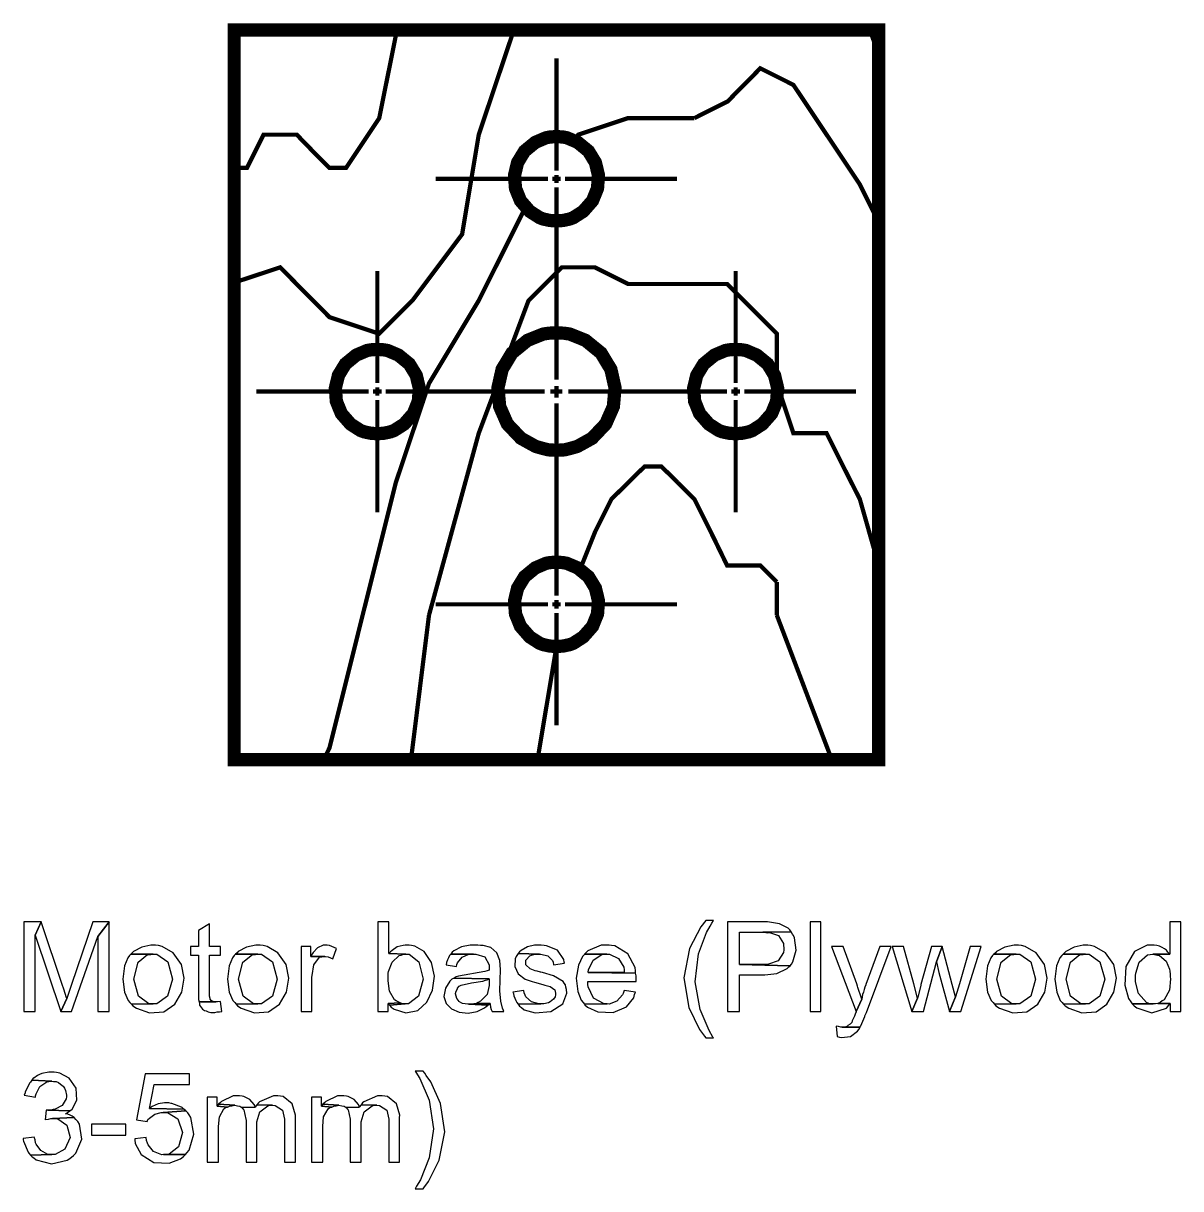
# Model space of a CAD drawing. Extents: x 1 to 22.3, y 1.3 to 32.
# Drawn here: x 10.012 to 12.047, y 5.44 to 7.489 of the extents above; entities that cross this region are included whole.
import ezdxf

# ---------------------------------------------------------------- set-up
doc = ezdxf.new("R2010")
doc.units = 0
doc.layers.get('0').update_dxf_attribs({"linetype": 'CONTINUOUS'})

msp = doc.modelspace()

# ---------------------------------------------------------------- linework, layer by layer
at = {"color": 0, "const_width": 0.02333}
for points in [[(10.3825, 7.47775), (11.5158, 7.47775), (11.5158, 6.19444), (10.3825, 6.19444), (10.3825, 7.47775)], [(11.5158, 7.47775), (11.5158, 7.47775)], [(10.9492, 7.14193), (10.9608, 7.14274), (10.9725, 7.14529), (10.9788, 7.14768), (10.9962, 7.15886), (11.0125, 7.1774), (11.0213, 7.19917), (11.023, 7.22217), (11.0176, 7.24462), (11.0054, 7.2646), (10.9864, 7.28017), (10.9674, 7.28819), (10.9608, 7.28944), (10.9492, 7.29025), (10.9375, 7.28944), (10.9309, 7.28819), (10.912, 7.28017), (10.893, 7.2646), (10.8808, 7.24462), (10.8754, 7.22217), (10.8771, 7.19917), (10.8859, 7.1774), (10.9021, 7.15886), (10.9195, 7.14768), (10.9258, 7.14529), (10.9375, 7.14274), (10.9492, 7.14193)], [(10.9492, 6.73861), (10.9633, 6.73942), (10.9767, 6.74278), (10.9859, 6.74544), (11.0117, 6.75971), (11.0357, 6.785), (11.0492, 6.8156), (11.0521, 6.84864), (11.0448, 6.88103), (11.0274, 6.90978), (11.0002, 6.93192), (10.9728, 6.94293), (10.9633, 6.94444), (10.9492, 6.94526), (10.935, 6.94444), (10.9256, 6.94293), (10.8982, 6.93192), (10.871, 6.90978), (10.8536, 6.88103), (10.8463, 6.84864), (10.8493, 6.8156), (10.8627, 6.785), (10.8867, 6.75971), (10.9125, 6.74544), (10.9217, 6.74278), (10.935, 6.73942), (10.9492, 6.73861)], [(10.6342, 6.76774), (10.6458, 6.76861), (10.6575, 6.77111), (10.6638, 6.77349), (10.6813, 6.78467), (10.6975, 6.80322), (10.7063, 6.82497), (10.708, 6.84804), (10.7026, 6.87044), (10.6904, 6.8904), (10.6714, 6.90597), (10.6525, 6.91401), (10.6458, 6.91525), (10.6342, 6.91613), (10.6225, 6.91525), (10.6159, 6.91401), (10.597, 6.90597), (10.578, 6.8904), (10.5658, 6.87044), (10.5604, 6.84804), (10.5621, 6.82497), (10.5709, 6.80322), (10.5871, 6.78467), (10.6045, 6.77349), (10.6108, 6.77111), (10.6225, 6.76861), (10.6342, 6.76774)], [(11.2642, 6.76774), (11.2758, 6.76861), (11.2875, 6.77111), (11.2938, 6.77349), (11.3112, 6.78467), (11.3275, 6.80322), (11.3363, 6.82497), (11.338, 6.84804), (11.3326, 6.87044), (11.3204, 6.8904), (11.3014, 6.90597), (11.2824, 6.91401), (11.2758, 6.91525), (11.2642, 6.91613), (11.2525, 6.91525), (11.2459, 6.91401), (11.227, 6.90597), (11.208, 6.8904), (11.1958, 6.87044), (11.1904, 6.84804), (11.1921, 6.82497), (11.2009, 6.80322), (11.2171, 6.78467), (11.2345, 6.77349), (11.2408, 6.77111), (11.2525, 6.76861), (11.2642, 6.76774)], [(10.9492, 6.39361), (10.9608, 6.39442), (10.9725, 6.39692), (10.9788, 6.39931), (10.9962, 6.41049), (11.0125, 6.42904), (11.0213, 6.45079), (11.023, 6.47385), (11.0176, 6.49631), (11.0054, 6.51628), (10.9864, 6.53185), (10.9674, 6.53988), (10.9608, 6.54113), (10.9492, 6.54194), (10.9375, 6.54113), (10.9309, 6.53988), (10.912, 6.53185), (10.893, 6.51628), (10.8808, 6.49631), (10.8754, 6.47385), (10.8771, 6.45079), (10.8859, 6.42904), (10.9021, 6.41049), (10.9195, 6.39931), (10.9258, 6.39692), (10.9375, 6.39442), (10.9492, 6.39361)]]:
    msp.add_lwpolyline(points, close=True, dxfattribs=at)
at = {"color": 253, "const_width": 0.0075}
for points in [[(10.3825, 7.23525), (10.405, 7.23525), (10.4342, 7.29362), (10.4925, 7.29362), (10.5208, 7.26443), (10.55, 7.23525), (10.5792, 7.23525), (10.6375, 7.32275), (10.6667, 7.46778), (10.6683, 7.47775)], [(10.3825, 7.03358), (10.4633, 7.06028), (10.55, 6.97276), (10.6375, 6.94358), (10.6959, 7.00196), (10.7833, 7.1186), (10.8125, 7.29362), (10.8742, 7.47775)], [(11.5, 7.47775), (11.5158, 7.43528)], [(10.9492, 7.42779), (10.9492, 7.23025)], [(11.1917, 7.32275), (11.25, 7.35194), (11.3075, 7.41026), (11.3658, 7.38108), (11.4825, 7.20611), (11.5158, 7.13943)], [(10.9817, 7.28276), (10.9875, 7.29362), (11.075, 7.32275), (11.1625, 7.32275)], [(11.1917, 7.32275), (11.1625, 7.32275)], [(10.7367, 7.2161), (10.9342, 7.2161)], [(10.9417, 7.2161), (10.9567, 7.2161)], [(10.9492, 7.22276), (10.9492, 7.20861)], [(10.9642, 7.2161), (11.1608, 7.2161)], [(10.9492, 7.20111), (10.9492, 7.00358)], [(10.6083, 6.44862), (10.6667, 6.68192), (10.725, 6.85612), (10.8125, 7.00196), (10.8942, 7.16525)], [(10.9492, 7.08361), (10.9492, 6.86274)], [(10.6342, 7.0536), (10.6342, 6.85693)], [(10.725, 6.44862), (10.8125, 6.76861), (10.9, 7.00196), (10.9583, 7.06028), (11.0167, 7.06028), (11.075, 7.03108), (11.1625, 7.03108)], [(11.2642, 7.0536), (11.2642, 6.85693)], [(11.1625, 7.03108), (11.2492, 7.03108), (11.3366, 6.94358), (11.3366, 6.85612), (11.3658, 6.76861), (11.4242, 6.76861), (11.4533, 6.71029)], [(10.4217, 6.8419), (10.6191, 6.8419)], [(10.6267, 6.8419), (10.6417, 6.8419)], [(10.6342, 6.84944), (10.6342, 6.83442)], [(10.6491, 6.8419), (10.8467, 6.8419)], [(10.7075, 6.8419), (10.9283, 6.8419)], [(10.9383, 6.8419), (10.9592, 6.8419)], [(10.9492, 6.85194), (10.9492, 6.83111)], [(10.97, 6.8419), (11.1908, 6.8419)], [(11.0517, 6.8419), (11.2492, 6.8419)], [(11.2567, 6.8419), (11.2717, 6.8419)], [(11.2642, 6.84944), (11.2642, 6.83442)], [(11.2792, 6.8419), (11.4759, 6.8419)], [(10.6342, 6.82693), (10.6342, 6.62944)], [(10.9492, 6.82107), (10.9492, 6.60026)], [(11.2642, 6.82693), (11.2642, 6.62944)], [(10.9908, 6.5294), (11.0167, 6.59446), (11.0458, 6.65278), (11.1042, 6.71029), (11.1334, 6.71029), (11.1625, 6.68192)], [(11.5158, 6.53608), (11.4825, 6.65278), (11.4533, 6.71029)], [(10.9492, 6.68028), (10.9492, 6.48275)], [(11.1625, 6.68192), (11.1917, 6.65278), (11.2208, 6.59446), (11.2492, 6.53608), (11.3075, 6.53608), (11.3366, 6.50694)], [(11.3366, 6.44862), (11.3366, 6.50694)], [(10.9492, 6.47526), (10.9492, 6.46029)], [(10.7367, 6.46778), (10.9342, 6.46778)], [(10.9417, 6.46778), (10.9567, 6.46778)], [(10.9492, 6.45275), (10.9492, 6.25526)], [(10.9642, 6.46778), (11.1608, 6.46778)], [(10.54, 6.19444), (10.55, 6.21528), (10.6083, 6.44862)], [(10.6934, 6.19444), (10.6959, 6.21528), (10.725, 6.44862)], [(11.3366, 6.44862), (11.4333, 6.19444)], [(10.9158, 6.19444), (10.9492, 6.39361)]]:
    msp.add_lwpolyline(points, dxfattribs=at)
at = {"color": 0}
for points in [[(10.0433, 5.90944), (10.0125, 5.90944), (10.0125, 5.75196), (10.0325, 5.75196), (10.0325, 5.88612)], [(10.0433, 5.90944), (10.0325, 5.88612), (10.0775, 5.75196), (10.0883, 5.77442), (10.0878, 5.77572), (10.0832, 5.79118), (10.0825, 5.79275), (10.0808, 5.79775)], [(10.1625, 5.90944), (10.1342, 5.90944), (10.0967, 5.79943), (10.096, 5.79736), (10.089, 5.77653), (10.0883, 5.77442), (10.0775, 5.75196), (10.0967, 5.75196), (10.1425, 5.88357)], [(10.1625, 5.90944), (10.1425, 5.88357), (10.1425, 5.75196), (10.1625, 5.75196)], [(10.3392, 5.90608), (10.32, 5.89442), (10.32, 5.8661), (10.3058, 5.8661), (10.3058, 5.85107), (10.32, 5.85107), (10.32, 5.77279), (10.3209, 5.76861), (10.35, 5.76861), (10.3467, 5.76861), (10.3433, 5.77029), (10.3425, 5.77029), (10.34, 5.7736), (10.34, 5.77442), (10.3392, 5.7786), (10.3392, 5.85107), (10.3583, 5.85107), (10.3583, 5.8661), (10.3392, 5.8661)], [(10.6542, 5.90944), (10.635, 5.90944), (10.635, 5.75196), (10.6533, 5.75196), (10.6533, 5.76611), (10.6742, 5.76693), (10.6675, 5.77029), (10.6642, 5.77229), (10.6554, 5.78765), (10.6533, 5.80599), (10.6533, 5.8094), (10.6533, 5.81944), (10.6537, 5.82243), (10.6603, 5.83886), (10.6726, 5.85053), (10.6758, 5.85107), (10.68, 5.85275), (10.6842, 5.85275), (10.6542, 5.85363)], [(11.225, 5.91194), (11.2116, 5.91194), (11.203, 5.90088), (11.1833, 5.86242), (11.1733, 5.81087), (11.182, 5.75911), (11.2007, 5.72), (11.2092, 5.70861), (11.2116, 5.70524), (11.225, 5.70524), (11.2242, 5.70692), (11.2174, 5.71826), (11.2019, 5.75515), (11.1933, 5.80399), (11.1988, 5.85303), (11.2127, 5.89057), (11.2192, 5.90192), (11.2225, 5.90696)], [(11.31, 5.90944), (11.25, 5.90944), (11.25, 5.75196), (11.2708, 5.75196), (11.2708, 5.81608), (11.3117, 5.81608), (11.3154, 5.81603), (11.3364, 5.81836), (11.355, 5.82715), (11.3575, 5.83024), (11.36, 5.83192), (11.2708, 5.83442), (11.2708, 5.89111), (11.3117, 5.89111), (11.3617, 5.89193), (11.3592, 5.89529), (11.3567, 5.89811), (11.3412, 5.90614), (11.3235, 5.90913), (11.32, 5.90944), (11.315, 5.90944)], [(11.395, 5.75196), (11.4142, 5.75196), (11.4142, 5.90944), (11.395, 5.90944), (11.395, 5.75196)], [(12.0467, 5.90944), (12.0275, 5.90944), (12.0275, 5.85275), (11.9975, 5.85275), (12.0059, 5.85107), (12.0093, 5.8501), (12.021, 5.84039), (12.027, 5.82607), (12.0275, 5.82275), (12.0283, 5.81776), (12.0283, 5.81278), (12.0287, 5.80951), (12.0268, 5.78939), (12.0175, 5.77219), (12.0142, 5.77029), (12.0108, 5.76774), (12.0067, 5.76611), (12.0283, 5.76611), (12.0283, 5.75196), (12.0467, 5.75196)], [(11.3617, 5.89193), (11.3117, 5.89111), (11.3142, 5.89111), (11.32, 5.89025), (11.3236, 5.89085), (11.3393, 5.88525), (11.3481, 5.87142), (11.3483, 5.86778), (11.3492, 5.86361), (11.3492, 5.86025), (11.3486, 5.85536), (11.339, 5.84093), (11.3218, 5.83501), (11.3175, 5.83442), (11.2708, 5.83442), (11.36, 5.83192), (11.3625, 5.83529), (11.3647, 5.83897), (11.3704, 5.85992), (11.3679, 5.88135), (11.3658, 5.88525), (11.3642, 5.88775)], [(10.24, 5.8686), (10.2392, 5.8686), (10.2362, 5.8686), (10.2201, 5.86518), (10.2056, 5.85747), (10.2033, 5.85525), (10.2008, 5.85275), (10.24, 5.85275), (10.2464, 5.85286), (10.2656, 5.83931), (10.274, 5.80897), (10.2655, 5.77869), (10.2464, 5.76514), (10.24, 5.76525), (10.2017, 5.76443), (10.2042, 5.76193), (10.2107, 5.75754), (10.2338, 5.74924), (10.2588, 5.75151), (10.2779, 5.76497), (10.2902, 5.78581), (10.2945, 5.81033), (10.2899, 5.83469), (10.2751, 5.85514), (10.256, 5.86621), (10.2492, 5.86778), (10.2441, 5.8686)], [(10.4242, 5.8686), (10.4233, 5.8686), (10.4204, 5.8686), (10.4042, 5.86518), (10.3897, 5.85747), (10.3875, 5.85525), (10.385, 5.85275), (10.4242, 5.85275), (10.4305, 5.85286), (10.4497, 5.83931), (10.4582, 5.80897), (10.4497, 5.77869), (10.4305, 5.76514), (10.4242, 5.76525), (10.3858, 5.76443), (10.3883, 5.76193), (10.3949, 5.75749), (10.418, 5.74924), (10.4429, 5.75151), (10.4621, 5.76497), (10.4743, 5.78581), (10.4787, 5.81033), (10.474, 5.83469), (10.4592, 5.85514), (10.4402, 5.86621), (10.4333, 5.86778), (10.4283, 5.8686)], [(10.5175, 5.8661), (10.5, 5.8661), (10.5, 5.75196), (10.5192, 5.75196), (10.5192, 5.81196), (10.5196, 5.81515), (10.5223, 5.83361), (10.5326, 5.84711), (10.5367, 5.84776), (10.5417, 5.84858), (10.5175, 5.84858)], [(10.5425, 5.8686), (10.5417, 5.8686), (10.5389, 5.86843), (10.529, 5.86399), (10.5216, 5.85574), (10.52, 5.85363), (10.5175, 5.84858), (10.5433, 5.84858), (10.5475, 5.84776), (10.5558, 5.84446), (10.5625, 5.86274), (10.55, 5.86778), (10.5458, 5.8686)], [(10.6858, 5.8686), (10.6833, 5.8686), (10.6798, 5.86794), (10.6693, 5.86529), (10.6604, 5.85915), (10.6575, 5.85693), (10.6542, 5.85363), (10.6842, 5.85275), (10.6899, 5.85292), (10.7073, 5.83936), (10.7147, 5.80897), (10.7067, 5.77865), (10.6891, 5.76514), (10.6833, 5.76525), (10.6558, 5.76275), (10.6583, 5.75944), (10.664, 5.75569), (10.6842, 5.74924), (10.7055, 5.75336), (10.7215, 5.76812), (10.7314, 5.78961), (10.7344, 5.81413), (10.7297, 5.83783), (10.7165, 5.85704), (10.7001, 5.86664), (10.6942, 5.86778), (10.69, 5.8686)], [(10.8058, 5.8686), (10.8008, 5.8686), (10.7972, 5.86828), (10.7824, 5.8654), (10.7688, 5.85851), (10.7658, 5.85612), (10.7633, 5.85275), (10.8033, 5.85275), (10.8076, 5.85254), (10.8233, 5.84788), (10.8308, 5.8341), (10.8308, 5.82943), (10.8308, 5.82443), (10.8275, 5.82362), (10.8231, 5.82243), (10.7768, 5.81413), (10.7725, 5.81278), (10.7692, 5.81028), (10.8308, 5.8094), (10.8308, 5.80192), (10.8308, 5.79779), (10.8271, 5.78174), (10.8156, 5.76986), (10.8117, 5.76774), (10.8083, 5.76611), (10.8325, 5.76611), (10.8325, 5.76443), (10.8333, 5.75944), (10.8342, 5.75526), (10.8358, 5.75196), (10.8567, 5.75196), (10.8558, 5.75358), (10.8541, 5.75743), (10.8511, 5.77001), (10.8498, 5.78831), (10.8504, 5.80718), (10.8508, 5.82542), (10.8494, 5.84179), (10.8443, 5.85514), (10.8337, 5.86421), (10.8203, 5.86774), (10.8158, 5.86778), (10.8108, 5.8686)], [(10.9175, 5.8686), (10.9142, 5.8686), (10.9108, 5.86833), (10.8981, 5.86546), (10.8868, 5.85906), (10.8842, 5.85693), (10.8817, 5.85363), (10.9192, 5.85275), (10.9218, 5.85265), (10.9337, 5.8495), (10.9423, 5.84125), (10.9434, 5.8386), (10.9442, 5.83361), (10.9633, 5.83692), (10.9625, 5.8386), (10.962, 5.84337), (10.9507, 5.85986), (10.9319, 5.86751), (10.9275, 5.86778), (10.9225, 5.8686)], [(11.0375, 5.8686), (11.0367, 5.8686), (11.0279, 5.8686), (11.0041, 5.85824), (11.0017, 5.85612), (10.9983, 5.85275), (11.0375, 5.85275), (11.0422, 5.85243), (11.0585, 5.84506), (11.0674, 5.82964), (11.0684, 5.82525), (11.0684, 5.82026), (11.005, 5.82026), (11.0883, 5.81944), (11.0883, 5.82362), (11.0876, 5.8291), (11.0744, 5.85297), (11.0515, 5.86719), (11.0458, 5.86778), (11.0417, 5.8686)], [(11.4533, 5.8661), (11.4325, 5.8661), (11.4759, 5.75196), (11.4858, 5.7736), (11.4852, 5.77544), (11.4792, 5.79432), (11.4783, 5.79611), (11.4775, 5.80024)], [(11.5375, 5.8661), (11.5175, 5.8661), (11.4933, 5.79943), (11.4933, 5.79861), (11.4916, 5.79443), (11.49, 5.79025), (11.4892, 5.78608), (11.4875, 5.78196), (11.4858, 5.7736), (11.4759, 5.75196), (11.4759, 5.75108), (11.4742, 5.7469), (11.4733, 5.7436), (11.4692, 5.73525), (11.4683, 5.73275), (11.4658, 5.72944), (11.4616, 5.72694), (11.4608, 5.72607), (11.4567, 5.72444), (11.4517, 5.72444), (11.4833, 5.72444), (11.4833, 5.72526), (11.4843, 5.72646), (11.4912, 5.74306), (11.4916, 5.74442), (11.4941, 5.75028)], [(11.5592, 5.8661), (11.5392, 5.8661), (11.5742, 5.75196), (11.5842, 5.77528), (11.5775, 5.80024)], [(11.6275, 5.8661), (11.6083, 5.8661), (11.59, 5.79943), (11.5897, 5.79736), (11.5844, 5.77724), (11.5842, 5.77528), (11.5742, 5.75196), (11.5942, 5.75196), (11.6175, 5.83942)], [(11.6275, 5.8661), (11.6175, 5.83942), (11.6217, 5.82026), (11.64, 5.75196), (11.6508, 5.77778), (11.645, 5.79943)], [(11.6959, 5.8661), (11.6767, 5.8661), (11.6575, 5.80024), (11.6508, 5.77778), (11.64, 5.75196), (11.66, 5.75196)], [(11.7575, 5.8686), (11.7567, 5.8686), (11.7537, 5.8686), (11.7375, 5.86518), (11.723, 5.85747), (11.7208, 5.85525), (11.7183, 5.85275), (11.7575, 5.85275), (11.7638, 5.85286), (11.783, 5.83931), (11.7915, 5.80897), (11.783, 5.77869), (11.7638, 5.76514), (11.7575, 5.76525), (11.7192, 5.76443), (11.7217, 5.76193), (11.7283, 5.75749), (11.7514, 5.74924), (11.7763, 5.75151), (11.7954, 5.76497), (11.8077, 5.78581), (11.812, 5.81033), (11.8073, 5.83469), (11.7926, 5.85514), (11.7735, 5.86621), (11.7667, 5.86778), (11.7617, 5.8686)], [(11.8792, 5.8686), (11.8783, 5.8686), (11.8753, 5.8686), (11.8592, 5.86518), (11.8447, 5.85747), (11.8425, 5.85525), (11.84, 5.85275), (11.8792, 5.85275), (11.8855, 5.85286), (11.9047, 5.83931), (11.9132, 5.80897), (11.9047, 5.77869), (11.8855, 5.76514), (11.8792, 5.76525), (11.8408, 5.76443), (11.8433, 5.76193), (11.8499, 5.75754), (11.873, 5.74924), (11.8979, 5.75151), (11.9171, 5.76497), (11.9294, 5.78581), (11.9337, 5.81033), (11.929, 5.83469), (11.9143, 5.85514), (11.8952, 5.86621), (11.8883, 5.86778), (11.8834, 5.8686)], [(11.9958, 5.8686), (11.995, 5.8686), (11.9876, 5.8686), (11.9655, 5.85753), (11.9501, 5.83089), (11.9483, 5.79812), (11.9549, 5.7749), (11.9592, 5.76861), (11.9616, 5.76525), (11.9983, 5.76525), (11.9941, 5.76525), (11.9908, 5.76611), (11.9863, 5.76779), (11.9723, 5.78331), (11.9674, 5.80419), (11.9675, 5.8086), (11.9675, 5.81526), (11.9679, 5.81944), (11.9737, 5.83886), (11.9885, 5.85129), (11.9933, 5.85194), (11.9975, 5.85275), (12.0275, 5.85275), (12.0241, 5.85612), (12.0217, 5.85943), (12.0183, 5.86193), (12.0142, 5.86442), (12.0092, 5.86692), (12.005, 5.86778), (12, 5.8686)], [(10.2008, 5.85275), (10.1983, 5.85026), (10.1952, 5.84646), (10.1895, 5.83187), (10.1864, 5.8086), (10.1895, 5.78554), (10.1958, 5.77121), (10.1992, 5.76774), (10.2017, 5.76443), (10.24, 5.76525), (10.2383, 5.76525), (10.2323, 5.76535), (10.214, 5.77908), (10.2061, 5.80875), (10.2136, 5.83843), (10.2303, 5.85194), (10.2358, 5.85194), (10.24, 5.85275)], [(10.385, 5.85275), (10.3825, 5.85026), (10.3794, 5.84646), (10.3736, 5.83187), (10.3706, 5.8086), (10.3737, 5.78554), (10.38, 5.77121), (10.3834, 5.76774), (10.3858, 5.76443), (10.4242, 5.76525), (10.4225, 5.76525), (10.4164, 5.76535), (10.3982, 5.77908), (10.3902, 5.80875), (10.3978, 5.83843), (10.4144, 5.85194), (10.42, 5.85194), (10.4242, 5.85275)], [(10.7633, 5.85275), (10.7608, 5.85026), (10.7592, 5.84608), (10.7575, 5.84278), (10.7559, 5.83778), (10.755, 5.83361), (10.7733, 5.83111), (10.7741, 5.83442), (10.7753, 5.83724), (10.7833, 5.8476), (10.7952, 5.85265), (10.7983, 5.85275), (10.8033, 5.85275)], [(10.8817, 5.85357), (10.8792, 5.85026), (10.8783, 5.84858), (10.8768, 5.84462), (10.876, 5.83122), (10.882, 5.81799), (10.8943, 5.80875), (10.9066, 5.80436), (10.9108, 5.8036), (10.9167, 5.80192), (10.9267, 5.79861), (10.9285, 5.79839), (10.9383, 5.79579), (10.946, 5.78971), (10.9467, 5.78776), (10.9475, 5.78358), (10.9475, 5.78108), (10.9467, 5.77778), (10.9442, 5.7736), (10.9408, 5.77111), (10.9383, 5.76861), (10.935, 5.76693), (10.9267, 5.76525), (10.9217, 5.76525), (10.8817, 5.76443), (10.8842, 5.76112), (10.8875, 5.75857), (10.8925, 5.75493), (10.9118, 5.74972), (10.939, 5.75179), (10.9603, 5.76525), (10.9674, 5.78435), (10.9667, 5.79025), (10.9658, 5.79443), (10.965, 5.79861), (10.9625, 5.80192), (10.9612, 5.80485), (10.9442, 5.8144), (10.9244, 5.82015), (10.9217, 5.82107), (10.9208, 5.82107), (10.915, 5.82275), (10.9119, 5.82329), (10.9028, 5.82688), (10.8952, 5.83382), (10.895, 5.84229), (10.9022, 5.84956), (10.905, 5.85107), (10.9092, 5.85194), (10.9142, 5.85275), (10.9192, 5.85275)], [(10.9983, 5.85275), (10.9983, 5.85194), (10.9948, 5.84825), (10.9878, 5.8335), (10.9838, 5.81033), (10.9865, 5.78694), (10.9926, 5.77181), (10.9958, 5.76774), (10.9983, 5.76443), (11.0384, 5.76525), (11.0375, 5.76525), (11.0328, 5.76519), (11.0143, 5.77556), (11.0046, 5.79497), (11.0042, 5.79943), (11.0042, 5.80442), (11.0892, 5.80442), (11.0892, 5.81446), (11.0883, 5.81944), (11.005, 5.82026), (11.005, 5.82107), (11.0055, 5.82531), (11.0135, 5.84224), (11.029, 5.85211), (11.0333, 5.85275), (11.0375, 5.85275)], [(11.7183, 5.85275), (11.7158, 5.85026), (11.7127, 5.84646), (11.707, 5.83187), (11.7039, 5.8086), (11.707, 5.78554), (11.7133, 5.77121), (11.7167, 5.76774), (11.7192, 5.76443), (11.7575, 5.76525), (11.7559, 5.76525), (11.7497, 5.76535), (11.7315, 5.77908), (11.7235, 5.80875), (11.7311, 5.83843), (11.7478, 5.85194), (11.7533, 5.85194), (11.7575, 5.85275)], [(11.84, 5.85275), (11.8375, 5.85026), (11.8344, 5.84646), (11.8286, 5.83187), (11.8255, 5.8086), (11.8287, 5.78554), (11.835, 5.77121), (11.8383, 5.76774), (11.8408, 5.76443), (11.8792, 5.76525), (11.8775, 5.76525), (11.8714, 5.76535), (11.8532, 5.77908), (11.8452, 5.80875), (11.8528, 5.83843), (11.8695, 5.85194), (11.875, 5.85194), (11.8792, 5.85275)], [(10.7692, 5.81028), (10.765, 5.8086), (10.7617, 5.80512), (10.7538, 5.79258), (10.751, 5.77815), (10.7553, 5.766), (10.7648, 5.75667), (10.7782, 5.75087), (10.7937, 5.74914), (10.8098, 5.75206), (10.8217, 5.75765), (10.825, 5.76025), (10.8283, 5.76275), (10.795, 5.76443), (10.7933, 5.76443), (10.7884, 5.76525), (10.7842, 5.76611), (10.7775, 5.76942), (10.7767, 5.77111), (10.7741, 5.77442), (10.7725, 5.7786), (10.7717, 5.78276), (10.7717, 5.78358), (10.7725, 5.78776), (10.775, 5.79194), (10.775, 5.79275), (10.7783, 5.79611), (10.7818, 5.79801), (10.7998, 5.80203), (10.8197, 5.80533), (10.8242, 5.80692), (10.8275, 5.80778), (10.8308, 5.8094)], [(10.8917, 5.78857), (10.8725, 5.78608), (10.8733, 5.78358), (10.8742, 5.7794), (10.8775, 5.77111), (10.8792, 5.76774), (10.8817, 5.76443), (10.9217, 5.76525), (10.9208, 5.76525), (10.9183, 5.76514), (10.9051, 5.76872), (10.8951, 5.77772), (10.8942, 5.78028), (10.8925, 5.78444)], [(11.0684, 5.78857), (11.0667, 5.78358), (11.0652, 5.78093), (11.0552, 5.77001), (11.0417, 5.76497), (11.0384, 5.76525), (10.9983, 5.76443), (10.9992, 5.76361), (11.0038, 5.75933), (11.0221, 5.75131), (11.0486, 5.75006), (11.0723, 5.76019), (11.0851, 5.77599), (11.0866, 5.78196), (11.0883, 5.78608)], [(10.3583, 5.76942), (10.3533, 5.76861), (10.3209, 5.76861), (10.3217, 5.76525), (10.3217, 5.76275), (10.3267, 5.75608), (10.33, 5.75358), (10.3333, 5.75276), (10.3366, 5.75108), (10.3417, 5.75028), (10.3483, 5.75028), (10.3525, 5.75108), (10.3567, 5.75108), (10.3608, 5.75196)], [(10.6742, 5.76693), (10.6533, 5.76611), (10.6558, 5.76275), (10.6833, 5.76525), (10.6783, 5.76525)], [(10.8083, 5.76611), (10.8041, 5.76525), (10.7992, 5.76443), (10.795, 5.76443), (10.8283, 5.76275), (10.8325, 5.76611)], [(12.0067, 5.76611), (12.0025, 5.76525), (11.9616, 5.76525), (11.965, 5.76193), (11.9693, 5.75814), (11.9962, 5.74935), (12.022, 5.75786), (12.0258, 5.76275), (12.0283, 5.76611)], [(11.4408, 5.72607), (11.4425, 5.70779), (11.4467, 5.70692), (11.4504, 5.70594), (11.466, 5.70768), (11.4786, 5.71729), (11.4808, 5.72026), (11.4833, 5.72444), (11.4492, 5.72444), (11.445, 5.72526)], [(10.0608, 5.64524), (10.0566, 5.64524), (10.0442, 5.64274), (10.04, 5.64111), (10.0367, 5.63943), (10.03, 5.63444), (10.0292, 5.63444), (10.0267, 5.63108), (10.0617, 5.62944), (10.065, 5.62858), (10.0692, 5.62858), (10.0733, 5.62696), (10.08, 5.6219), (10.0817, 5.62028), (10.0842, 5.61692), (10.0858, 5.61274), (10.0875, 5.60444), (10.0875, 5.60194), (10.0869, 5.59825), (10.08, 5.58637), (10.0676, 5.58024), (10.0642, 5.57943), (10.06, 5.57861), (10.055, 5.57861), (10.0933, 5.57693), (10.0976, 5.58024), (10.1061, 5.59565), (10.1049, 5.61675), (10.0921, 5.63482), (10.0757, 5.64367), (10.07, 5.64442), (10.0658, 5.64524)], [(10.3041, 5.64193), (10.2259, 5.64193), (10.2108, 5.56108), (10.2292, 5.5586), (10.2308, 5.56196), (10.2337, 5.5644), (10.2427, 5.57118), (10.2538, 5.57406), (10.2575, 5.57443), (10.2975, 5.57693), (10.2942, 5.58024), (10.2333, 5.58111), (10.2416, 5.62358), (10.3041, 5.62358)], [(10.715, 5.64692), (10.7008, 5.64692), (10.7017, 5.64524), (10.709, 5.63396), (10.7251, 5.59597), (10.7329, 5.54531), (10.7254, 5.49442), (10.7103, 5.45611), (10.7033, 5.44444), (10.7008, 5.44026), (10.715, 5.44026), (10.7158, 5.44194), (10.724, 5.45301), (10.7427, 5.49046), (10.7528, 5.54021), (10.7454, 5.59022), (10.728, 5.62831), (10.72, 5.63943), (10.7175, 5.64361)], [(10.0267, 5.63108), (10.0241, 5.62776), (10.0231, 5.62642), (10.0151, 5.61046), (10.015, 5.60861), (10.0133, 5.60444), (10.0333, 5.60107), (10.0333, 5.60357), (10.0344, 5.60704), (10.0408, 5.62022), (10.0528, 5.62788), (10.0566, 5.62858), (10.0617, 5.62944)], [(10.3525, 5.60107), (10.335, 5.60107), (10.335, 5.48693), (10.355, 5.48693), (10.355, 5.54611), (10.3549, 5.54943), (10.3565, 5.5664), (10.3645, 5.58083), (10.3675, 5.58279), (10.3708, 5.58361), (10.3525, 5.58529)], [(10.3875, 5.60357), (10.3834, 5.60357), (10.3809, 5.60325), (10.3601, 5.59369), (10.3583, 5.5919), (10.355, 5.5886), (10.3834, 5.58692), (10.3883, 5.5861), (10.3925, 5.58529), (10.3958, 5.58274), (10.4192, 5.58361), (10.4192, 5.58529), (10.4176, 5.58806), (10.4102, 5.59711), (10.3997, 5.60211), (10.3967, 5.60275), (10.3917, 5.60357)], [(10.455, 5.60357), (10.4542, 5.60357), (10.4514, 5.60379), (10.4271, 5.59283), (10.425, 5.5911), (10.4225, 5.58778), (10.45, 5.58692), (10.4544, 5.58669), (10.4673, 5.57835), (10.4711, 5.56256), (10.4708, 5.5586), (10.4708, 5.48693), (10.49, 5.48693), (10.49, 5.56526), (10.4903, 5.56939), (10.4844, 5.58951), (10.4688, 5.60232), (10.4642, 5.60275), (10.4592, 5.60357)], [(10.5358, 5.60107), (10.5183, 5.60107), (10.5183, 5.48693), (10.5384, 5.48693), (10.5384, 5.54611), (10.5382, 5.54943), (10.5398, 5.5664), (10.5478, 5.58083), (10.5508, 5.58279), (10.5541, 5.58361), (10.5358, 5.58529)], [(10.5709, 5.60357), (10.5667, 5.60357), (10.5642, 5.60325), (10.5435, 5.59369), (10.5417, 5.5919), (10.5384, 5.5886), (10.5667, 5.58692), (10.5717, 5.5861), (10.5758, 5.58529), (10.5792, 5.58274), (10.6025, 5.58361), (10.6025, 5.58529), (10.601, 5.58806), (10.5935, 5.59711), (10.5831, 5.60211), (10.58, 5.60275), (10.575, 5.60357)], [(10.6383, 5.60357), (10.6375, 5.60357), (10.6347, 5.60379), (10.6104, 5.59283), (10.6083, 5.5911), (10.6058, 5.58778), (10.6334, 5.58692), (10.6378, 5.58669), (10.6507, 5.57835), (10.6544, 5.56256), (10.6542, 5.5586), (10.6542, 5.48693), (10.6733, 5.48693), (10.6733, 5.56526), (10.6737, 5.56939), (10.6678, 5.58951), (10.6521, 5.60232), (10.6475, 5.60275), (10.6425, 5.60357)], [(10.0517, 5.57861), (10.05, 5.56108), (10.0508, 5.5619), (10.0558, 5.56278), (10.06, 5.56358), (10.0633, 5.56358), (10.1009, 5.56526), (10.0975, 5.56776), (10.0942, 5.56944), (10.09, 5.57107), (10.0858, 5.57194), (10.0892, 5.57443), (10.0933, 5.57693), (10.055, 5.57861)], [(10.2625, 5.5911), (10.2617, 5.5911), (10.2598, 5.59125), (10.2487, 5.58919), (10.2382, 5.58469), (10.2367, 5.58361), (10.2333, 5.58111), (10.2942, 5.58024), (10.2908, 5.58274), (10.2898, 5.58376), (10.2731, 5.59011), (10.2717, 5.59028), (10.2675, 5.5911)], [(10.2975, 5.57693), (10.2575, 5.57443), (10.2592, 5.57443), (10.2653, 5.57433), (10.2835, 5.56315), (10.2916, 5.53901), (10.2844, 5.514), (10.2683, 5.50108), (10.2625, 5.50028), (10.2584, 5.50028), (10.2967, 5.50028), (10.2992, 5.50358), (10.3031, 5.50776), (10.3118, 5.53624), (10.3065, 5.56565), (10.3033, 5.57026), (10.3008, 5.57362)], [(10.355, 5.5886), (10.3525, 5.58529), (10.3708, 5.58361), (10.3742, 5.58529), (10.3783, 5.5861), (10.3834, 5.58692)], [(10.4225, 5.58778), (10.4192, 5.58361), (10.3958, 5.58274), (10.3983, 5.58024), (10.3996, 5.579), (10.403, 5.56272), (10.4033, 5.56108), (10.4033, 5.48693), (10.4225, 5.48693), (10.4225, 5.5536), (10.4224, 5.55783), (10.4275, 5.57519), (10.4416, 5.58599), (10.4459, 5.58692), (10.45, 5.58692)], [(10.5384, 5.5886), (10.5358, 5.58529), (10.5541, 5.58361), (10.5575, 5.58529), (10.5617, 5.5861), (10.5667, 5.58692)], [(10.6058, 5.58778), (10.6025, 5.58361), (10.5792, 5.58274), (10.5817, 5.58024), (10.5829, 5.579), (10.5863, 5.56272), (10.5866, 5.56108), (10.5866, 5.48693), (10.6058, 5.48693), (10.6058, 5.5536), (10.6057, 5.55783), (10.6108, 5.57519), (10.6249, 5.58599), (10.6292, 5.58692), (10.6334, 5.58692)], [(10.1009, 5.56526), (10.0633, 5.56358), (10.0667, 5.56358), (10.0724, 5.56304), (10.0885, 5.55197), (10.0942, 5.53039), (10.085, 5.5096), (10.0675, 5.50028), (10.0617, 5.50028), (10.0241, 5.4994), (10.0275, 5.4961), (10.03, 5.49442), (10.0341, 5.491), (10.0615, 5.4841), (10.0891, 5.49046), (10.0933, 5.4936), (10.1, 5.49858), (10.1041, 5.50244), (10.1146, 5.5274), (10.1107, 5.55399), (10.1075, 5.5586), (10.1042, 5.5619)], [(10.1317, 5.53444), (10.1917, 5.53444), (10.1917, 5.5536), (10.1317, 5.5536), (10.1317, 5.53444)], [(10.0308, 5.53108), (10.0117, 5.5286), (10.0117, 5.5261), (10.0122, 5.52393), (10.0202, 5.50456), (10.0217, 5.50276), (10.0241, 5.49946), (10.0617, 5.50028), (10.0575, 5.50028), (10.0546, 5.50065), (10.0425, 5.50726), (10.0343, 5.5185), (10.0333, 5.52111), (10.0325, 5.5261)], [(10.2275, 5.53028), (10.2075, 5.52778), (10.2075, 5.5261), (10.2083, 5.51947), (10.219, 5.50049), (10.2413, 5.48654), (10.2682, 5.48514), (10.2883, 5.49262), (10.2933, 5.4969), (10.2967, 5.50028), (10.2584, 5.50028), (10.2552, 5.49994), (10.2409, 5.50553), (10.231, 5.51742), (10.23, 5.52024), (10.2283, 5.52528)]]:
    msp.add_lwpolyline(points, close=True, dxfattribs=at)

doc.saveas('drawing.dxf')
